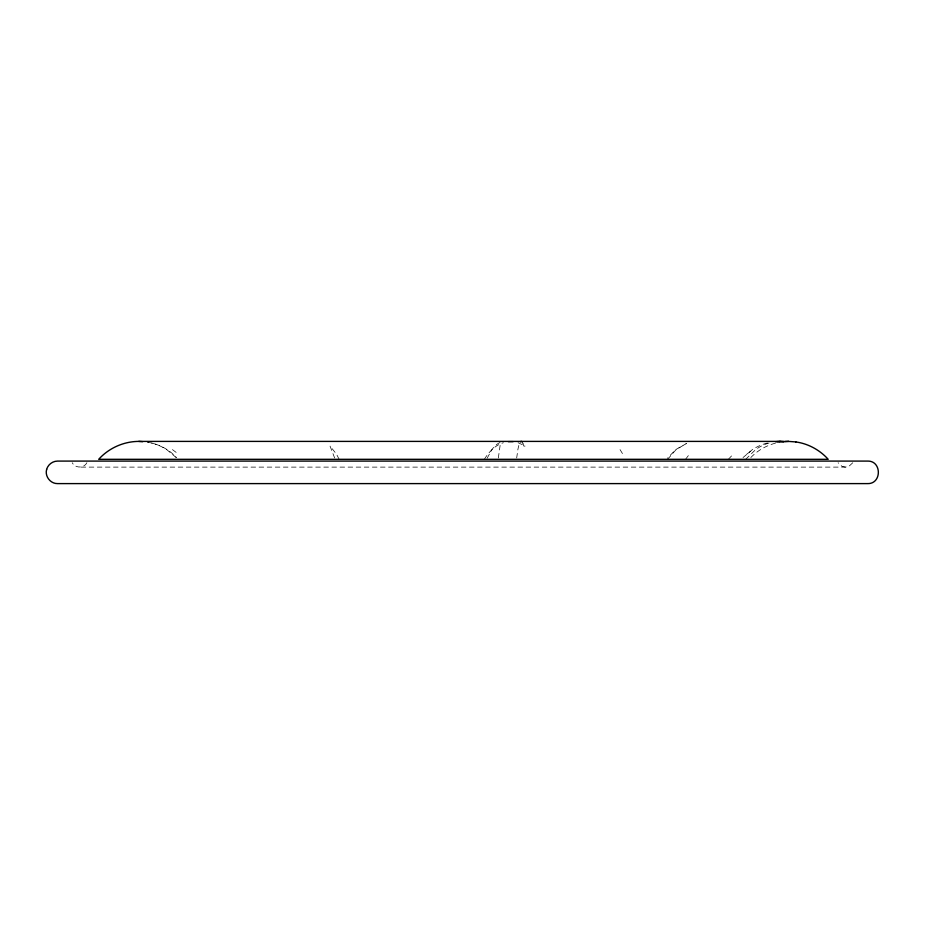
<?xml version="1.0" encoding="UTF-8"?>
<svg xmlns="http://www.w3.org/2000/svg" width="925" height="925" viewBox="0 0 925 925"><rect width="100%" height="100%" fill="white"/><g stroke="black" fill="none" stroke-linecap="round" stroke-linejoin="round"><path stroke-width="0.69" stroke-dasharray="4.62 3.47" d="M498.332 457.991L500.46 442.994M516.682 457.991L517.873 449.619A52.575 6.255 90 0 1 519.48 443.503M487.117 458.257L491.892 449.619A52.852 24.536 89.9 0 1 501.477 441.93M484.342 459.309C488.805 452.082 495.037 445.237 503.397 442.717M86.892 462.743C84.071 468.443 75.052 468.443 72.219 462.743M852.781 462.743L848.919 466.35L845.438 467.113L79.562 467.113M667.619 459.309L676.094 449.619L686.489 443.503L675.666 449.619L667.434 458.257M685.541 459.309L689.553 454.059M745.689 459.309L755.621 449.619A52.725 46.134 -90 0 1 769.993 442.751M728.357 459.309L733.305 454.059M743.018 457.551L752.36 449.619A52.725 51.418 -90 0 1 767.9 442.855M750.834 457.551C758.546 449.434 768.987 444.023 780.006 442.196M746.914 454.059L752.834 449.619M845.438 467.113L841.97 466.35L838.108 462.743M147.537 442.196C158.476 444.012 168.998 449.192 176.421 457.551M518.092 442.705L525.227 446.081L523.804 446.081L522.972 443.503M172.455 449.619L178.363 454.059M176.189 457.551L166.731 449.619A53.083 52.309 89.4 0 0 147.792 442.185M620.039 449.619L622.779 454.059M339.151 459.309L336.434 454.059L330.04 446.081L334.642 457.991M522.116 441.919A52.575 6.255 90 0 1 522.972 443.48"/><path stroke-width="1.39" d="M508.299 441.664L513.097 441.653M776.988 441.664L783.891 441.688M775.416 441.722L780.157 441.398M783.868 441.398L138.75 441.398C123.638 441.456 108.826 448.093 98.698 459.309L828.199 459.309C819.793 449.989 808.184 443.618 795.731 441.93M784.631 441.664L788.47 441.398L784.701 441.398M138.75 441.398L142.647 441.676M788.331 441.398L795.882 441.93M779.868 441.398L783.776 441.688M520.347 441.93A52.575 6.255 90 0 1 522.116 441.919M46.632 469.438C44.666 476.283 50.378 483.729 57.5 483.602L867.5 483.602C881.953 484.145 881.953 460.546 867.5 461.089L57.5 461.089C52.528 461.124 47.95 464.639 46.632 469.438"/></g></svg>
